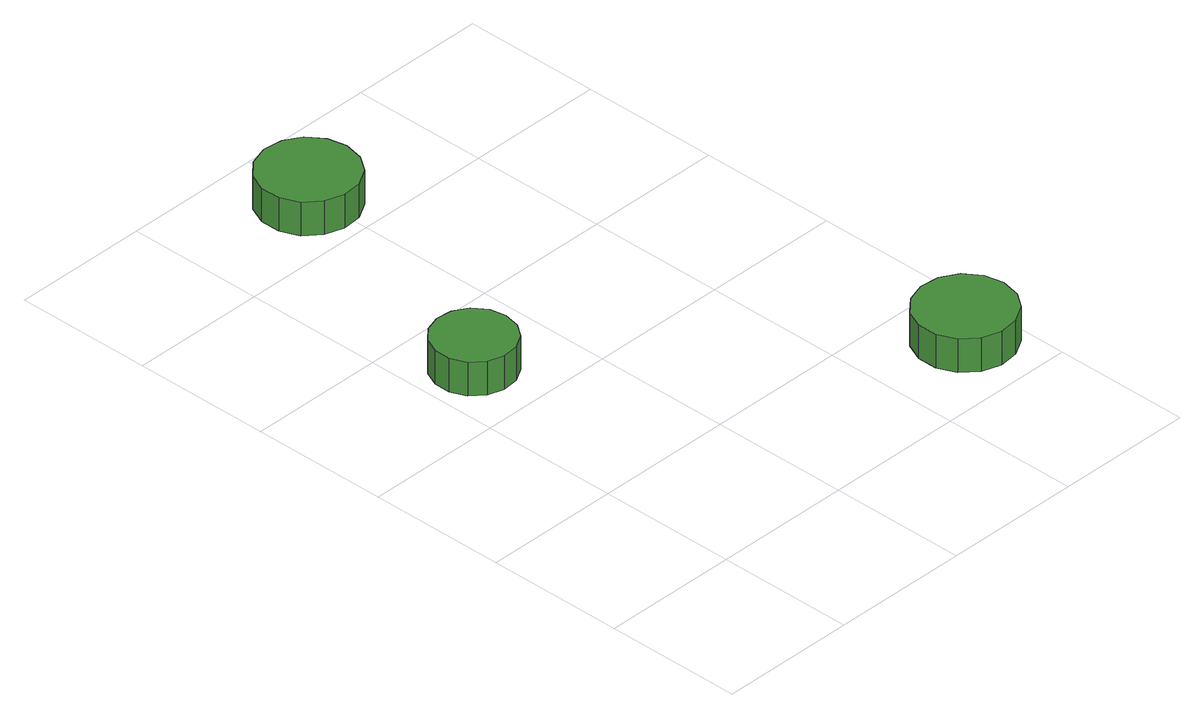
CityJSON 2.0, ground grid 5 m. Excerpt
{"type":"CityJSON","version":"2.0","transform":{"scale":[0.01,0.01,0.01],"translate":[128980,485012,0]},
"CityObjects":{
"tree1":{"type":"SolitaryVegetationObject","attributes":{"function":"something"},"geometry":[{"type":"MultiSurface","lod":"1","boundaries":[[[0,1,2,3,4,5,6,7,8,9,10,11,12,13,14]],[[15,16,17,18,19,20,21,22,23,24,25,26,27,28,29]],[[0,29,28,1]],[[1,28,27,2]],[[2,27,26,3]],[[3,26,25,4]],[[4,25,24,5]],[[5,24,23,6]],[[6,23,22,7]],[[7,22,21,8]],[[8,21,20,9]],[[9,20,19,10]],[[10,19,18,11]],[[11,18,17,12]],[[12,17,16,13]],[[13,16,15,14]],[[14,15,29,0]]]}]},
"tree2":{"type":"SolitaryVegetationObject","attributes":{"function":"something"},"geometry":[{"type":"MultiSurface","lod":"1","boundaries":[[[30,31,32,33,34,35,36,37,38,39,40,41,42,43,44]],[[45,46,47,48,49,50,51,52,53,54,55,56,57,58,59]],[[30,59,58,31]],[[31,58,57,32]],[[32,57,56,33]],[[33,56,55,34]],[[34,55,54,35]],[[35,54,53,36]],[[36,53,52,37]],[[37,52,51,38]],[[38,51,50,39]],[[39,50,49,40]],[[40,49,48,41]],[[41,48,47,42]],[[42,47,46,43]],[[43,46,45,44]],[[44,45,59,30]]]}]},
"tree3":{"type":"SolitaryVegetationObject","attributes":{"function":"something"},"geometry":[{"type":"MultiSurface","lod":"1","boundaries":[[[60,61,62,63,64,65,66,67,68,69,70,71,72,73,74]],[[75,76,77,78,79,80,81,82,83,84,85,86,87,88,89]],[[60,89,88,61]],[[61,88,87,62]],[[62,87,86,63]],[[63,86,85,64]],[[64,85,84,65]],[[65,84,83,66]],[[66,83,82,67]],[[67,82,81,68]],[[68,81,80,69]],[[69,80,79,70]],[[70,79,78,71]],[[71,78,77,72]],[[72,77,76,73]],[[73,76,75,74]],[[74,75,89,60]]]}]}
},
"vertices":[
[290,1208,258],[278,1266,258],[243,1315,258],[191,1345,258],[132,1351,258],[75,1333,258],[30,1293,258],[6,1238,258],[6,1178,258],[30,1123,258],[75,1083,258],[132,1065,258],[191,1071,258],[243,1101,258],[278,1149,258],[278,1149,131],[243,1101,131],[191,1071,131],[132,1065,131],[75,1083,131],[30,1123,131],[6,1178,131],[6,1238,131],[30,1293,131],[75,1333,131],[132,1351,131],[191,1345,131],[243,1315,131],[278,1266,131],[290,1208,131],
[645,2219,212],[630,2289,212],[588,2347,212],[526,2383,212],[454,2391,212],[386,2369,212],[332,2321,212],[303,2255,212],[303,2183,212],[332,2117,212],[386,2069,212],[454,2047,212],[526,2054,212],[588,2090,212],[630,2148,212],[630,2148,85],[588,2090,85],[526,2054,85],[454,2047,85],[386,2069,85],[332,2117,85],[303,2183,85],[303,2255,85],[332,2321,85],[386,2369,85],[454,2391,85],[526,2383,85],[588,2347,85],[630,2289,85],[645,2219,85],
[1452,201,275],[1437,271,275],[1395,329,275],[1332,365,275],[1261,372,275],[1193,350,275],[1139,302,275],[1110,237,275],[1110,165,275],[1139,99,275],[1193,51,275],[1261,29,275],[1332,36,275],[1395,72,275],[1437,130,275],[1437,130,148],[1395,72,148],[1332,36,148],[1261,29,148],[1193,51,148],[1139,99,148],[1110,165,148],[1110,237,148],[1139,302,148],[1193,350,148],[1261,372,148],[1332,365,148],[1395,329,148],[1437,271,148],[1452,201,148]
]}
